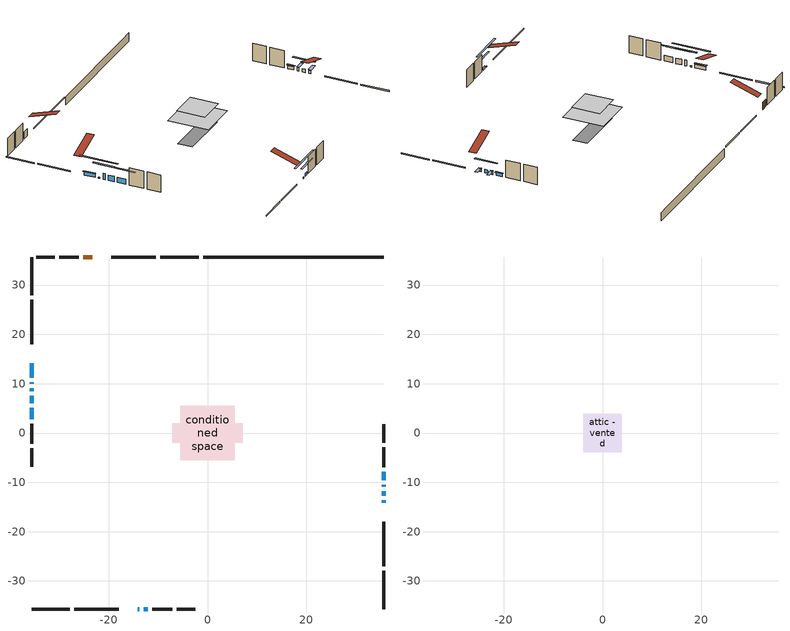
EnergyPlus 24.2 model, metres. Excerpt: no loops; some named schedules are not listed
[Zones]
conditioned space
 floor adiabatic (AdiabaticFloorConstruction): -5.53,-5.53 -5.53,5.53 5.53,5.53 5.53,-5.53 z2.96
 floor foundation (Slab1 construction): -7.14,-2 -7.14,2 7.14,2 7.14,-2 z-1.86
 wall outside (RimJoist1 construction): -1.81,35.69 -9.58,35.69 / -35.69,-35.69 -27.93,-35.69 / -35.69,35.69 -35.69,27.93 / 35.69,-35.69 35.69,-27.93 z0.52:0.82
 wall outside (RimJoist2 construction): -10.51,35.69 -19.47,35.69 / -27,-35.69 -18.04,-35.69 / -35.69,27 -35.69,18.04 / 35.69,-27 35.69,-18.04 z0.52:0.82
 wall outside (AdiabaticWallConstruction 1): -23.32,35.69 -25.17,35.69 z0.52:2.55
 wall outside (AdiabaticWallConstruction): 35.69,-14.18 35.69,-13.67 / 35.69,-10.92 35.69,-10.46 z0.52:1.44; -35.69,14.18 -35.69,11.24 z0.52:1.5; -14.19,-35.69 -13.86,-35.69 / -35.69,10.31 -35.69,9.99 z0.52:0.84; -35.69,9.06 -35.69,8.5 z0.52:2.15; 35.69,-12.75 35.69,-11.85 z0.52:1.42; -12.94,-35.69 -12.09,-35.69 / 35.69,-9.53 35.69,-7.84 z0.52:1.37; -35.69,7.58 -35.69,6.05 / -35.69,5.12 -35.69,2.79 z0.52:2.04
 wall outside (Wall1 construction): -26.1,35.69 -30.09,35.69 / -11.16,-35.69 -7.17,-35.69 / -35.69,1.86 -35.69,-2.13 / 35.69,-6.92 35.69,-2.93 z0.52:5.4
 wall outside (Wall2 construction): -31.02,35.69 -34.76,35.69 / -6.24,-35.69 -2.49,-35.69 / -35.69,-3.06 -35.69,-6.81 / 35.69,-2 35.69,1.75 z0.52:5.4
 wall foundation (FoundationWall1 construction): -0.88,35.69,-1.86 -0.88,35.69,0.52 32.03,35.69,0.52 32.03,35.69,0.47 35.69,35.69,0.47 35.69,35.69,-1.86
 window (WindowConstruction 7): 35.69,-14.18 35.69,-13.67 z0.52:1.43
 window (WindowConstruction 6): -35.69,14.18 -35.69,11.24 z0.52:1.5
 window (WindowConstruction 9): -14.18,-35.69 -13.87,-35.69 z0.52:0.84
 window (WindowConstruction 10): -35.69,10.31 -35.69,9.99 z0.52:0.84
 window (WindowConstruction 8): -35.69,9.06 -35.69,8.51 z0.52:2.14
 window (WindowConstruction): 35.69,-12.74 35.69,-11.85 z0.52:1.42
 window (WindowConstruction 1): 35.69,-10.92 35.69,-10.46 z0.52:1.43
 window (WindowConstruction 2): -12.94,-35.69 -12.09,-35.69 z0.52:1.37
 window (WindowConstruction 3): -35.69,7.58 -35.69,6.05 z0.52:2.04
 window (WindowConstruction 4): -35.69,5.12 -35.69,2.79 z0.52:2.04
 window (WindowConstruction 5): 35.69,-9.53 35.69,-7.85 z0.52:1.36
 door (Door): -23.32,35.69 -25.17,35.69 z0.52:2.55
 ceiling adiabatic (AdiabaticFloorConstruction): 5.53,-5.53 5.53,5.53 -5.53,5.53 -5.53,-5.53 z2.96
attic - vented
 floor to conditioned space (Floor1 construction Reversed): -3.88,-3.88 -3.88,3.88 3.88,3.88 3.88,-3.88 z5.4
 roof outside (Roof1 construction): -22.39,35.69,5.4 -22.39,28.12,7.92 -20.4,28.12,7.92 -20.4,35.69,5.4; -15.11,-35.69,5.4 -15.11,-28.12,7.92 -17.11,-28.12,7.92 -17.11,-35.69,5.4; -35.69,15.11,5.4 -28.12,15.11,7.92 -28.12,17.11,7.92 -35.69,17.11,5.4; 35.69,-15.11,5.4 28.12,-15.11,7.92 28.12,-17.11,7.92 35.69,-17.11,5.4
shading: 35.69,-13.52 35.69,-14.33 38.13,-14.33 38.13,-13.52 z1.58; -35.69,11.04 -35.69,14.38 -36.1,14.38 -36.1,11.04 z1.7; -8.79,-35.69 -19.26,-35.69 -19.26,-36.1 -8.79,-36.1 z5.92; -35.69,4.91 -35.69,15.39 -36.1,15.39 -36.1,4.91 z5.92; -35.69,5.87 -35.69,11.7 -36.1,11.7 -36.1,5.87 z4.78; 35.69,-9.21 35.69,-15.38 36.1,-15.38 36.1,-9.21 z4.06; 35.69,-10.31 35.69,-11.07 38.13,-11.07 38.13,-10.31 z1.58; -9.45,-35.69 -15.58,-35.69 -15.58,-36.1 -9.45,-36.1 z4.01; -35.69,3.41 -35.69,10.22 -36.1,10.22 -36.1,3.41 z4.68; -35.69,0.15 -35.69,7.76 -36.1,7.76 -36.1,0.15 z4.68; 35.69,-7.64 35.69,-9.73 36.1,-9.73 36.1,-7.64 z1.57
[Building]
Building 1: Terrain=Suburbs
[Site:Location]
Saskatoon Intl AP_SK: Latitude {deg}=52.17; Longitude {deg}=-106.7; Time Zone {hr}=-6; Elevation {m}=504; Keep Site Location Information=Yes
[Site:GroundTemperature:Shallow]
-3.29371, -5.9198, -6.13011, -4.88389, 0.118965, 5.09852, 9.41553, 12.1502, 12.3826, 10.1583, 5.95142, 1.12462
[Site:WaterMainsTemperature]
Calculation Method=Schedule; Temperature Schedule=mains temperature schedule
[Material] Roughness=Rough; Thermal Absorptance=0.9
Name | Thickness {m} | Conductivity {W/m-K} | Density {kg/m3} | Specific Heat {J/kg-K} | Solar Absorptance | Visible Absorptance
asphalt or fiberglass shingles | 0.00635 | 0.162714 | 1121.4 | 1465.45 | 0.84 | 0.84
ceiling loosefill ins | 0.254 | 0.0480833 | 16.02 | 1046.75 | 0.7 | 0.7
ceiling stud and cavity | 0.1397 | 0.198839 | 65.682 | 1177.47 | 0.7 | 0.7
concrete 4.0 in. | 0.1016 | 1.803125 | 2242.8 | 837.4 | 0.7 | 0.7
concrete 8.0 in. | 0.2032 | 1.803125 | 2242.8 | 837.4 | 0.7 | 0.7
door material | 0.04445 | 0.0451087 | 512.64 | 1214.23 | 0.7 | 0.7
floor covering | 0.0127 | 0.0433444 | 54.468 | 1339.84 | 0.6 | 0.6
floor rigid ins; wall rigid ins 1 | 0.512978 | 0.029427 | 32.04 | 1214.23 | 0.7 | 0.7
floor stud and cavity | 0.1397 | 1.75129 | 37.0049 | 1207.88 | 0.7 | 0.7
furniture material conditioned space 1 | 0.1524 | 0.115458 | 640.8 | 1214.23 | 0.6 | 0.6
gypsum board | 0.0127 | 0.160291 | 801 | 837.4 | 0.6 | 0.6
osb sheathing 0.5 in. | 0.0127 | 0.115458 | 512.64 | 1214.23 | 0.7 | 0.7
osb sheathing 0.75 in. | 0.01905 | 0.115458 | 512.64 | 1214.23 | 0.7 | 0.7
osb sheathing 2.0 in. | 0.0508 | 0.115458 | 512.64 | 1214.23 | 0.7 | 0.7
rim joist rigid ins; wall rigid ins | 0.051816 | 0.029427 | 32.04 | 1214.23 | 0.7 | 0.7
rim joist stud and cavity | 0.0508 | 0.0407728 | 125.044 | 1163.47 | 0.6 | 0.6
rim joist stud and cavity 1 | 0.0508 | 0.182071 | 50.32683 | 1063.81 | 0.6 | 0.6
wall stud and cavity | 0.1397 | 0.221002 | 139.0536 | 1170.24 | 0.7 | 0.7
wall stud and cavity 1 | 0.1397 | 0.225397 | 139.0536 | 1170.24 | 0.7 | 0.7
wall stud and cavity 2 | 0.0889 | 0.380278 | 52.3479 | 1209.89 | 0.7 | 0.7
wall stud and cavity 3 | 0.0889 | 0.391764 | 83.0341 | 1211.67 | 0.7 | 0.7
wood siding | 0.0254 | 0.102417 | 544.68 | 1172.36 | 0.4 | 0.4
wood siding 1; wood siding 2; wood siding 3 | 0.0254 | 0.102417 | 544.68 | 1172.36 | 0.7 | 0.7
[WindowMaterial:SimpleGlazingSystem]
Name | U-Factor {W/m2-K} | Solar Heat Gain Coefficient
WindowMaterial | 2.239971 | 0.59
WindowMaterial 1 | 2.71068 | 0.43
WindowMaterial 2 | 2.61699 | 0.59
WindowMaterial 3 | 2.09916 | 0.64
WindowMaterial 4 | 2.06225 | 0.65
WindowMaterial 5 | 2.61813 | 0.59
WindowMaterial 6 | 2.586329 | 0.6
WindowMaterial 7 | 4.701384 | 0.64
WindowMaterial 8 | 4.42259 | 0.67
WindowMaterial 9 | 2.875907 | 0.41
[Construction]
AdiabaticFloorConstruction: floor stud and cavity, floor rigid ins, osb sheathing 0.75 in., floor covering
AdiabaticWallConstruction: wood siding 2, wall rigid ins 1, wall stud and cavity 2, gypsum board
AdiabaticWallConstruction 1: wood siding 3, wall rigid ins 1, wall stud and cavity 2, gypsum board
Door: door material
Floor1 construction Reversed: gypsum board, ceiling stud and cavity, ceiling loosefill ins
FoundationWall1 construction: concrete 8.0 in.
furniture construction conditioned space 1: furniture material conditioned space 1
PartitionWallConstruction: gypsum board, wall stud and cavity 3, gypsum board
RimJoist1 construction: wood siding 1, rim joist rigid ins, osb sheathing 2.0 in., rim joist stud and cavity
RimJoist2 construction: wood siding 1, rim joist stud and cavity 1
Roof1 construction: asphalt or fiberglass shingles
Slab1 construction: concrete 4.0 in.
Wall1 construction: wood siding, wall rigid ins, osb sheathing 0.5 in., wall stud and cavity, gypsum board
Wall2 construction: wood siding, wall rigid ins, osb sheathing 0.5 in., wall stud and cavity 1, gypsum board
WindowConstruction: WindowMaterial
WindowConstruction 1: WindowMaterial 1
WindowConstruction 10; WindowConstruction 9: WindowMaterial 9
WindowConstruction 2: WindowMaterial 2
WindowConstruction 3: WindowMaterial 3
WindowConstruction 4: WindowMaterial 4
WindowConstruction 5: WindowMaterial 5
WindowConstruction 6: WindowMaterial 6
WindowConstruction 7: WindowMaterial 7
WindowConstruction 8: WindowMaterial 8
[Zone] Multiplier=1; Part of Total Floor Area=Yes
Name | Volume {m3}
attic - vented | 24.7218
conditioned space | 448.5
[Space]
Name | Zone | Volume {m3}
attic - vented 1 | attic - vented | 24.7218
conditioned space 1 | conditioned space | 448.5
[ZoneInfiltration:EffectiveLeakageArea]
infil attic - vented 1: Zone or Space=attic - vented 1; Schedule=Always On Discrete; Effective Air Leakage Area {cm2}=2069.83; Stack Coefficient=0.000175418; Wind Coefficient=8.94864e-06
[ZoneMixing]
whole house fan mix: Zone or Space=attic - vented; Schedule=Always On Continuous; Design Flow Rate Calculation Method=Flow/Zone; Design Flow Rate {m3/s}=0; Source Zone or Space=conditioned space
[SurfaceProperty:ExposedFoundationPerimeter]
Slab1: Exposed Perimeter Calculation Method=TotalExposedPerimeter; Total Exposed Perimeter {m}=36.577
[InternalMass] Zone or ZoneList=conditioned space; Space or SpaceList=conditioned space 1
Name | Construction | Surface Area {m2}
furniture mass conditioned space 1 | furniture construction conditioned space 1 | 71.7602
partition wall mass | PartitionWallConstruction | 179.4
[Lights]
interior lighting: Zone or ZoneList or Space or SpaceList=conditioned space 1; Schedule=interior lighting schedule; Design Level Calculation Method=LightingLevel; Lighting Level {W}=343.2; Return Air Fraction=0; Fraction Radiant=0.6; Fraction Visible=0.2; Fraction Replaceable=1
[People]
occupants: Zone or ZoneList or Space or SpaceList=conditioned space 1; Number of People Schedule=occupants schedule; Number of People Calculation Method=People; Number of People=3; Fraction Radiant=0.314171; Sensible Heat Fraction=0.56303; Activity Level Schedule=occupants activity schedule; Carbon Dioxide Generation Rate {m3/s-W}=0; Enable ASHRAE 55 Comfort Warnings=No; Mean Radiant Temperature Calculation Type=EnclosureAveraged
[ElectricEquipment] Zone or ZoneList or Space or SpaceList=conditioned space 1; Design Level Calculation Method=EquipmentLevel
Name | Schedule | Design Level {W} | Fraction Latent | Fraction Radiant | Fraction Lost
clothes dryer | clothes dryer schedule | 140.772 | 0.015 | 0.081 | 0.85
clothes washer | clothes washer schedule | 32.1985 | 0.03 | 0.162 | 0.7
cooking range | cooking range schedule | 215.147 | 0.08 | 0.432 | 0.2
dishwasher | dishwasher schedule | 66.8632 | 0.3 | 0.18 | 0.4
fridge | fridge schedule | 72.9452 | 0 | 0.6 | 0
mech vent house fan | mech vent house fan schedule | 135 | 0 | 0 | 0.537037
mech vent house fan cfis | mech vent house fan cfis schedule | 0 | 0 | 0 | 0
misc plug loads | misc plug loads schedule | 494.7 | 0.045 | 0.513 | 0.1
whole house fan | Always On Discrete | 0 | 0 | 0 | 1
[OtherEquipment] Zone or ZoneList or Space or SpaceList=conditioned space 1; Design Level Calculation Method=EquipmentLevel
Name | Fuel Type | Schedule | Design Level {W} | Fraction Latent | Fraction Radiant | Fraction Lost
clothes dryer 1 | Electricity | clothes dryer schedule | 0 | 0.015 | 0.081 | 0.85
cooking range 1 | Electricity | cooking range schedule | 0 | 0.08 | 0.432 | 0.2
general water use latent | None | general water use schedule | 62.594 | 1 | 0 | 0
general water use sensible | None | general water use schedule | -61.6891 | 0 | 0.6 | 0
mech vent house fan latent load | None | Always On Discrete | 0 | 1 | 0 | 0
mech vent house fan sensible load | None | Always On Discrete | 0 | 0 | 0 | 0
water heater energy adjustment1 | NaturalGas | Always On Discrete | 0.01 | 0 | 0 | 1
[ZoneInfiltration:DesignFlowRate] Zone or ZoneList or Space or SpaceList=conditioned space 1; Schedule=Always On Discrete; Design Flow Rate Calculation Method=Flow/Zone; Design Flow Rate {m3/s}=0
infil flow; natural vent flow; whole house fan flow
[AvailabilityManager:Scheduled]
central ac and furnace airloop Availability Manager: Schedule=Always On Discrete
[Foundation:Kiva]
Foundation Kiva 1: Initial Indoor Air Temperature {C}=21; Wall Height Above Grade {m}=0.519989; Wall Depth Below Slab {m}=0.2032
[Foundation:Kiva:Settings]
Soil Conductivity {W/m-K}=0.849921; Soil Density {kg/m3}=1842.3; Soil Specific Heat {J/kg-K}=418.7; Ground Solar Absorptivity=0.9; Ground Thermal Absorptivity=0.9; Ground Surface Roughness {m}=0.03; Far-Field Width {m}=40; Deep-Ground Boundary Condition=ZeroFlux; Deep-Ground Depth {m}=40; Minimum Cell Dimension {m}=0.2; Maximum Cell Growth Coefficient=3; Simulation Timestep=Timestep
[Exterior:Lights]
exterior lighting: Schedule=exterior lighting schedule; Design Level {W}=75.6
[EnergyManagementSystem:GlobalVariable]
central_ac_and_furnace_airloop_Fan_RTF
infil_program_Qfan
infil_program_Qinf
natural_vent_program_Qnv
natural_vent_program_Qwhf
[EnergyManagementSystem:Sensor]
Name | Output:Variable or Output:Meter Index Key | Output:Variable or Output:Meter
airflow_gain | infil flow | Infiltration Sensible Heat Gain Energy
airflow_gain_1 | natural vent flow | Infiltration Sensible Heat Gain Energy
airflow_gain_2 | whole house fan flow | Infiltration Sensible Heat Gain Energy
airflow_loss | infil flow | Infiltration Sensible Heat Loss Energy
airflow_loss_1 | natural vent flow | Infiltration Sensible Heat Loss Energy
airflow_loss_2 | whole house fan flow | Infiltration Sensible Heat Loss Energy
clg_load_cond |  | Cooling:EnergyTransfer:Zone:CONDITIONED SPACE
clg_sp_s; clg_sp_s_1 | cooling setpoint | Schedule Value
clothes_dryer_exhaust_0_sch_s | clothes dryer exhaust 0 schedule | Schedule Value
cool_season | cooling season schedule | Schedule Value
htg_load_cond |  | Heating:EnergyTransfer:Zone:CONDITIONED SPACE
htg_sp_s; htg_sp_s_1 | heating setpoint | Schedule Value
ig_ee_conv | clothes dryer | Electric Equipment Convective Heating Energy
ig_ee_conv_2 | cooking range | Electric Equipment Convective Heating Energy
ig_ee_conv_4 | fridge | Electric Equipment Convective Heating Energy
ig_ee_conv_5 | misc plug loads | Electric Equipment Convective Heating Energy
ig_ee_conv_6 | whole house fan | Electric Equipment Convective Heating Energy
ig_ee_rad | clothes dryer | Electric Equipment Radiant Heating Energy
ig_ee_rad_2 | cooking range | Electric Equipment Radiant Heating Energy
ig_ee_rad_4 | fridge | Electric Equipment Radiant Heating Energy
ig_ee_rad_5 | misc plug loads | Electric Equipment Radiant Heating Energy
ig_ee_rad_6 | whole house fan | Electric Equipment Radiant Heating Energy
ig_lgt_conv | interior lighting | Lights Convective Heating Energy
ig_lgt_rad | interior lighting | Lights Radiant Heating Energy
ig_lgt_vis | interior lighting | Lights Visible Radiation Heating Energy
ig_oe_conv | clothes dryer 1 | Other Equipment Convective Heating Energy
ig_oe_conv_1 | cooking range 1 | Other Equipment Convective Heating Energy
ig_oe_conv_2 | general water use latent | Other Equipment Convective Heating Energy
ig_oe_conv_3 | general water use sensible | Other Equipment Convective Heating Energy
ig_oe_conv_4 | water heater energy adjustment1 | Other Equipment Convective Heating Energy
ig_oe_rad | clothes dryer 1 | Other Equipment Radiant Heating Energy
ig_oe_rad_1 | cooking range 1 | Other Equipment Radiant Heating Energy
ig_oe_rad_2 | general water use latent | Other Equipment Radiant Heating Energy
ig_oe_rad_3 | general water use sensible | Other Equipment Radiant Heating Energy
ig_oe_rad_4 | water heater energy adjustment1 | Other Equipment Radiant Heating Energy
ig_ppl_conv | occupants | People Convective Heating Energy
ig_ppl_rad | occupants | People Radiant Heating Energy
im_conv | furniture mass conditioned space 1 | Surface Inside Face Convection Heat Gain Energy
im_conv_1 | partition wall mass | Surface Inside Face Convection Heat Gain Energy
im_ig | furniture mass conditioned space 1 | Surface Inside Face Internal Gains Radiation Heat Gain Energy
im_ig_1 | partition wall mass | Surface Inside Face Internal Gains Radiation Heat Gain Energy
im_lgt | furniture mass conditioned space 1 | Surface Inside Face Lights Radiation Heat Gain Energy
im_lgt_1 | partition wall mass | Surface Inside Face Lights Radiation Heat Gain Energy
im_sol | furniture mass conditioned space 1 | Surface Inside Face Solar Radiation Heat Gain Energy
im_sol_1 | partition wall mass | Surface Inside Face Solar Radiation Heat Gain Energy
im_surf | furniture mass conditioned space 1 | Surface Inside Face Net Surface Thermal Radiation Heat Gain Energy
im_surf_1 | partition wall mass | Surface Inside Face Net Surface Thermal Radiation Heat Gain Energy
mv_conv | mech vent house fan | Electric Equipment Convective Heating Energy
mv_conv_1 | mech vent house fan cfis | Electric Equipment Convective Heating Energy
mv_conv_2 | mech vent house fan latent load | Other Equipment Convective Heating Energy
mv_conv_3 | mech vent house fan sensible load | Other Equipment Convective Heating Energy
mv_rad | mech vent house fan | Electric Equipment Radiant Heating Energy
mv_rad_1 | mech vent house fan cfis | Electric Equipment Radiant Heating Energy
mv_rad_2 | mech vent house fan latent load | Other Equipment Radiant Heating Energy
mv_rad_3 | mech vent house fan sensible load | Other Equipment Radiant Heating Energy
natural_vent_s | natural vent schedule | Schedule Value
out_pb_s |  | Site Outdoor Air Barometric Pressure
out_wt_s |  | Site Outdoor Air Humidity Ratio
site_vw_s |  | Site Wind Speed
ss_back_out | Window1 | Surface Window Shortwave from Zone Back Out Window Heat Transfer Rate
ss_back_out_1 | Window11 | Surface Window Shortwave from Zone Back Out Window Heat Transfer Rate
ss_back_out_10 | Window9 | Surface Window Shortwave from Zone Back Out Window Heat Transfer Rate
ss_back_out_2 | Window14 | Surface Window Shortwave from Zone Back Out Window Heat Transfer Rate
ss_back_out_3 | Window15 | Surface Window Shortwave from Zone Back Out Window Heat Transfer Rate
ss_back_out_4 | Window2 | Surface Window Shortwave from Zone Back Out Window Heat Transfer Rate
ss_back_out_5 | Window3 | Surface Window Shortwave from Zone Back Out Window Heat Transfer Rate
ss_back_out_6 | Window4 | Surface Window Shortwave from Zone Back Out Window Heat Transfer Rate
ss_back_out_7 | Window6 | Surface Window Shortwave from Zone Back Out Window Heat Transfer Rate
ss_back_out_8 | Window7 | Surface Window Shortwave from Zone Back Out Window Heat Transfer Rate
ss_back_out_9 | Window8 | Surface Window Shortwave from Zone Back Out Window Heat Transfer Rate
ss_conv | Door1 | Surface Inside Face Convection Heat Gain Energy
ss_conv_1 | Window1 | Surface Inside Face Convection Heat Gain Energy
ss_conv_10 | Window8 | Surface Inside Face Convection Heat Gain Energy
ss_conv_11 | Window9 | Surface Inside Face Convection Heat Gain Energy
ss_conv_2 | Window11 | Surface Inside Face Convection Heat Gain Energy
ss_conv_3 | Window14 | Surface Inside Face Convection Heat Gain Energy
ss_conv_4 | Window15 | Surface Inside Face Convection Heat Gain Energy
ss_conv_5 | Window2 | Surface Inside Face Convection Heat Gain Energy
ss_conv_6 | Window3 | Surface Inside Face Convection Heat Gain Energy
ss_conv_7 | Window4 | Surface Inside Face Convection Heat Gain Energy
ss_conv_8 | Window6 | Surface Inside Face Convection Heat Gain Energy
ss_conv_9 | Window7 | Surface Inside Face Convection Heat Gain Energy
ss_ig | Door1 | Surface Inside Face Internal Gains Radiation Heat Gain Energy
ss_ig_1 | Window1 | Surface Inside Face Internal Gains Radiation Heat Gain Energy
ss_ig_10 | Window8 | Surface Inside Face Internal Gains Radiation Heat Gain Energy
ss_ig_11 | Window9 | Surface Inside Face Internal Gains Radiation Heat Gain Energy
ss_ig_2 | Window11 | Surface Inside Face Internal Gains Radiation Heat Gain Energy
ss_ig_3 | Window14 | Surface Inside Face Internal Gains Radiation Heat Gain Energy
ss_ig_4 | Window15 | Surface Inside Face Internal Gains Radiation Heat Gain Energy
ss_ig_5 | Window2 | Surface Inside Face Internal Gains Radiation Heat Gain Energy
ss_ig_6 | Window3 | Surface Inside Face Internal Gains Radiation Heat Gain Energy
ss_ig_7 | Window4 | Surface Inside Face Internal Gains Radiation Heat Gain Energy
ss_ig_8 | Window6 | Surface Inside Face Internal Gains Radiation Heat Gain Energy
ss_ig_9 | Window7 | Surface Inside Face Internal Gains Radiation Heat Gain Energy
ss_lgt | Door1 | Surface Inside Face Lights Radiation Heat Gain Energy
ss_sol | Door1 | Surface Inside Face Solar Radiation Heat Gain Energy
ss_surf | Door1 | Surface Inside Face Net Surface Thermal Radiation Heat Gain Energy
ss_surf_1 | Window1 | Surface Inside Face Net Surface Thermal Radiation Heat Gain Energy
ss_surf_10 | Window8 | Surface Inside Face Net Surface Thermal Radiation Heat Gain Energy
ss_surf_11 | Window9 | Surface Inside Face Net Surface Thermal Radiation Heat Gain Energy
ss_surf_2 | Window11 | Surface Inside Face Net Surface Thermal Radiation Heat Gain Energy
ss_surf_3 | Window14 | Surface Inside Face Net Surface Thermal Radiation Heat Gain Energy
ss_surf_4 | Window15 | Surface Inside Face Net Surface Thermal Radiation Heat Gain Energy
ss_surf_5 | Window2 | Surface Inside Face Net Surface Thermal Radiation Heat Gain Energy
ss_surf_6 | Window3 | Surface Inside Face Net Surface Thermal Radiation Heat Gain Energy
ss_surf_7 | Window4 | Surface Inside Face Net Surface Thermal Radiation Heat Gain Energy
ss_surf_8 | Window6 | Surface Inside Face Net Surface Thermal Radiation Heat Gain Energy
ss_surf_9 | Window7 | Surface Inside Face Net Surface Thermal Radiation Heat Gain Energy
ss_trans_in | Window1 | Surface Window Transmitted Solar Radiation Rate
ss_trans_in_1 | Window11 | Surface Window Transmitted Solar Radiation Rate
ss_trans_in_10 | Window9 | Surface Window Transmitted Solar Radiation Rate
ss_trans_in_2 | Window14 | Surface Window Transmitted Solar Radiation Rate
ss_trans_in_3 | Window15 | Surface Window Transmitted Solar Radiation Rate
ss_trans_in_4 | Window2 | Surface Window Transmitted Solar Radiation Rate
ss_trans_in_5 | Window3 | Surface Window Transmitted Solar Radiation Rate
ss_trans_in_6 | Window4 | Surface Window Transmitted Solar Radiation Rate
ss_trans_in_7 | Window6 | Surface Window Transmitted Solar Radiation Rate
ss_trans_in_8 | Window7 | Surface Window Transmitted Solar Radiation Rate
ss_trans_in_9 | Window8 | Surface Window Transmitted Solar Radiation Rate
ss_trans_out | Window1 | Surface Inside Face Initial Transmitted Diffuse Transmitted Out Window Solar Radiation Rate
ss_trans_out_1 | Window11 | Surface Inside Face Initial Transmitted Diffuse Transmitted Out Window Solar Radiation Rate
ss_trans_out_10 | Window9 | Surface Inside Face Initial Transmitted Diffuse Transmitted Out Window Solar Radiation Rate
ss_trans_out_2 | Window14 | Surface Inside Face Initial Transmitted Diffuse Transmitted Out Window Solar Radiation Rate
ss_trans_out_3 | Window15 | Surface Inside Face Initial Transmitted Diffuse Transmitted Out Window Solar Radiation Rate
ss_trans_out_4 | Window2 | Surface Inside Face Initial Transmitted Diffuse Transmitted Out Window Solar Radiation Rate
ss_trans_out_5 | Window3 | Surface Inside Face Initial Transmitted Diffuse Transmitted Out Window Solar Radiation Rate
ss_trans_out_6 | Window4 | Surface Inside Face Initial Transmitted Diffuse Transmitted Out Window Solar Radiation Rate
ss_trans_out_7 | Window6 | Surface Inside Face Initial Transmitted Diffuse Transmitted Out Window Solar Radiation Rate
ss_trans_out_8 | Window7 | Surface Inside Face Initial Transmitted Diffuse Transmitted Out Window Solar Radiation Rate
ss_trans_out_9 | Window8 | Surface Inside Face Initial Transmitted Diffuse Transmitted Out Window Solar Radiation Rate
s_conv | Floor1 | Surface Inside Face Convection Heat Gain Energy
s_conv_1 | FoundationWall1 | Surface Inside Face Convection Heat Gain Energy
s_conv_10 | RimJoist2:270 | Surface Inside Face Convection Heat Gain Energy
s_conv_11 | RimJoist2:90 | Surface Inside Face Convection Heat Gain Energy
s_conv_12 | Slab1 | Surface Inside Face Convection Heat Gain Energy
s_conv_13 | Wall1:0 | Surface Inside Face Convection Heat Gain Energy
s_conv_14 | Wall1:180 | Surface Inside Face Convection Heat Gain Energy
s_conv_15 | Wall1:270 | Surface Inside Face Convection Heat Gain Energy
s_conv_16 | Wall1:90 | Surface Inside Face Convection Heat Gain Energy
s_conv_17 | Wall2:0 | Surface Inside Face Convection Heat Gain Energy
s_conv_18 | Wall2:180 | Surface Inside Face Convection Heat Gain Energy
s_conv_19 | Wall2:270 | Surface Inside Face Convection Heat Gain Energy
s_conv_2 | inferred conditioned ceiling | Surface Inside Face Convection Heat Gain Energy
s_conv_20 | Wall2:90 | Surface Inside Face Convection Heat Gain Energy
s_conv_3 | inferred conditioned floor | Surface Inside Face Convection Heat Gain Energy
s_conv_4 | RimJoist1:0 | Surface Inside Face Convection Heat Gain Energy
s_conv_5 | RimJoist1:180 | Surface Inside Face Convection Heat Gain Energy
s_conv_6 | RimJoist1:270 | Surface Inside Face Convection Heat Gain Energy
s_conv_7 | RimJoist1:90 | Surface Inside Face Convection Heat Gain Energy
s_conv_8 | RimJoist2:0 | Surface Inside Face Convection Heat Gain Energy
s_conv_9 | RimJoist2:180 | Surface Inside Face Convection Heat Gain Energy
s_ig | Floor1 | Surface Inside Face Internal Gains Radiation Heat Gain Energy
s_ig_1 | FoundationWall1 | Surface Inside Face Internal Gains Radiation Heat Gain Energy
s_ig_10 | RimJoist2:270 | Surface Inside Face Internal Gains Radiation Heat Gain Energy
s_ig_11 | RimJoist2:90 | Surface Inside Face Internal Gains Radiation Heat Gain Energy
s_ig_12 | Slab1 | Surface Inside Face Internal Gains Radiation Heat Gain Energy
s_ig_13 | Wall1:0 | Surface Inside Face Internal Gains Radiation Heat Gain Energy
s_ig_14 | Wall1:180 | Surface Inside Face Internal Gains Radiation Heat Gain Energy
